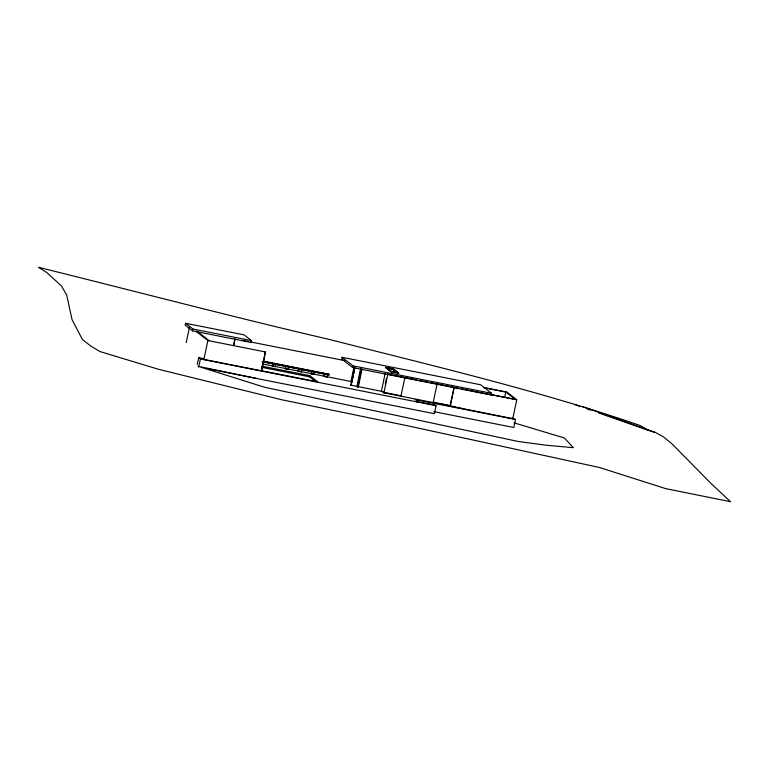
<?xml version="1.0" encoding="UTF-8"?>
<svg xmlns="http://www.w3.org/2000/svg" width="769" height="769" viewBox="0 0 769 769"><rect width="100%" height="100%" fill="white"/><g stroke="black" fill="none" stroke-linecap="round" stroke-linejoin="round"><path stroke-width="1.15" d="M185.54 323.268L185.156 325.104L192.5 330.843L251.098 342.465L251.482 340.629L244.138 334.89L185.54 323.268L192.894 329.017L251.482 340.629M186.204 342.647L189.395 327.459M192.5 330.843L192.894 329.017M197.258 364.516L198.7 357.652L202.67 358.441L203.9 359.402L261.623 370.841L265.401 351.827L261.623 370.841M198.719 366.996L200.401 358.988L198.7 357.652M203.9 359.402L207.88 340.542L196.028 331.285M233.603 345.416L235.006 338.764L233.766 345.541M272.476 366.159L272.639 363.631L272.476 366.159L275.312 366.726L275.792 364.439M285.453 368.736L285.616 366.198L285.453 368.736L288.288 369.303L288.779 367.015L288.288 369.303M298.43 371.312L298.593 368.774L298.43 371.312L301.275 371.869L301.756 369.581L301.275 371.869M315.723 381.616L309.571 376.81L309.811 375.666L261.72 366.131M311.416 373.878L311.58 371.35L311.416 373.878L314.252 374.445L314.415 371.908M324.393 376.454L324.556 373.917L324.393 376.454L327.229 377.021L327.392 374.484M328.613 374.109L328.892 374.984L328.613 374.109L263.075 361.113M342.08 357.306L341.715 359.027L352.654 367.563L491.208 395.035L491.564 393.315L480.635 384.769L342.08 357.306L353.009 365.852L491.564 393.315M352.654 367.563L353.009 365.852M353.932 367.524L350.885 381.953L351.769 382.126M351.817 379.78L351.356 382.001L351.894 382.222M352.99 374.234L353.461 372.013M354.749 367.515L351 385.269L354.547 367.361M351.548 382.155L354.596 367.726M352.125 381.116L354.855 367.736M360.594 368.86L356.903 386.653L358.325 386.932L362.016 369.139M361.18 369.005L357.518 386.817L361.065 368.909M361.478 369.033L357.854 386.884L357.316 386.663M385.49 367.486L393.305 368.736L398.611 373.225L390.863 371.687L385.49 367.486L393.238 369.024L398.611 373.225M385.125 373.532L381.386 391.286L383.654 391.834M385.269 384.087L386.471 378.377M387.855 374.128L384 392.421L401.034 395.795L404.888 377.502M390.863 371.687L385.548 367.207M391.536 372.042L391.652 371.475L386.519 367.467L386.403 368.034L392.45 369.235L396.727 372.581M392.45 369.235L392.565 368.668L397.698 372.677L397.573 373.244M416.51 401.956L416.721 400.957L418.499 402.35M437.109 383.894L433.255 402.187L450.298 405.561L454.152 387.268L450.134 406.099M209.322 369.091L434.37 413.703L436.061 405.696L435.379 405.167L417.894 401.706L415.231 399.62L515.48 419.49L513.798 427.497L433.706 411.626M504.637 397.592L505.81 392.036L483.634 387.643M388.258 393.584L382.972 392.536L512.798 418.634L516.768 399.774L507.031 392.161L483.614 387.518M242.235 340.283L248.127 341.455M250.483 341.926L344.762 360.613M390.921 371.398L398.669 372.936M392.536 372.244L394.555 372.648M490.497 394.449L515.153 399.332L505.81 392.036M387.489 374.09L416.75 379.886M419.095 380.357L428.458 382.212M430.794 382.674L443.924 385.24M446.01 385.692L459.026 388.326M461.381 388.797L516.768 399.774M207.88 340.542L265.603 351.981M263.469 361.42L329.007 374.416M262.95 361.69L272.313 363.545M274.658 364.006L299.228 368.88M301.573 369.341L328.488 374.676M262.181 361.766L328.892 374.984M263.008 364.054L351.395 381.578M272.159 365.919L274.052 366.294M285.136 368.486L287.971 369.053M298.112 371.062L300.958 371.619M311.089 373.628L312.983 374.013M324.076 376.204L327.229 377.021M261.479 367.274L309.571 376.81M350.808 385.115L383.481 391.709M438.359 403.533L447.443 405.34M449.711 405.782L455.392 406.907M457.661 407.359L459.939 407.81M261.422 370.687L317.722 381.847L309.811 375.666M200.401 358.988L436.061 405.696M257.038 378.55L197.979 366.284L264.507 387.23L518.229 441.483L545.952 445.203L573.424 447.712L564.331 437.946L513.961 422.815M655.515 432.534L648.142 430.275L639.991 425.449C538.252 390.441 433.476 365.996 329.334 339.446C232.017 316.79 135.421 291.288 38.45 267.285L46.976 272.687L61.51 286.058L66.711 295.085L72.055 319.683L82.494 339.638L90.809 346.002L99.778 351.491L158.424 369.264L281.733 399.745L408.262 425.92L599.407 467.485L665.704 488.623L730.55 501.715L711.296 483.778L672.164 444.001L663.416 436.859L655.515 432.534L582.777 406.638M575.077 404.677L579.576 406.253M587.439 409.012L590.813 410.194M598.686 412.953L648.142 430.275M515.48 419.49L512.01 418.028L512.798 418.634M196.922 331.151L209.101 340.667"/></g></svg>
